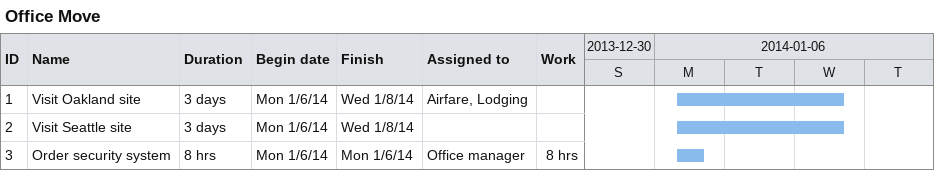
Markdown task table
Office Move

| ID | Task | Duration | Start | Finish | Resources | Work (h) |
|---|---|---|---|---|---|---|
| 1 | Visit Oakland site | 3d | 2014-01-06 | 2014-01-08 | Airfare, Lodging |  |
| 2 | Visit Seattle site | 3d | 2014-01-06 | 2014-01-08 |  |  |
| 3 | Order security system | 8h | 2014-01-06 | 2014-01-06 | Office manager | 8 |
